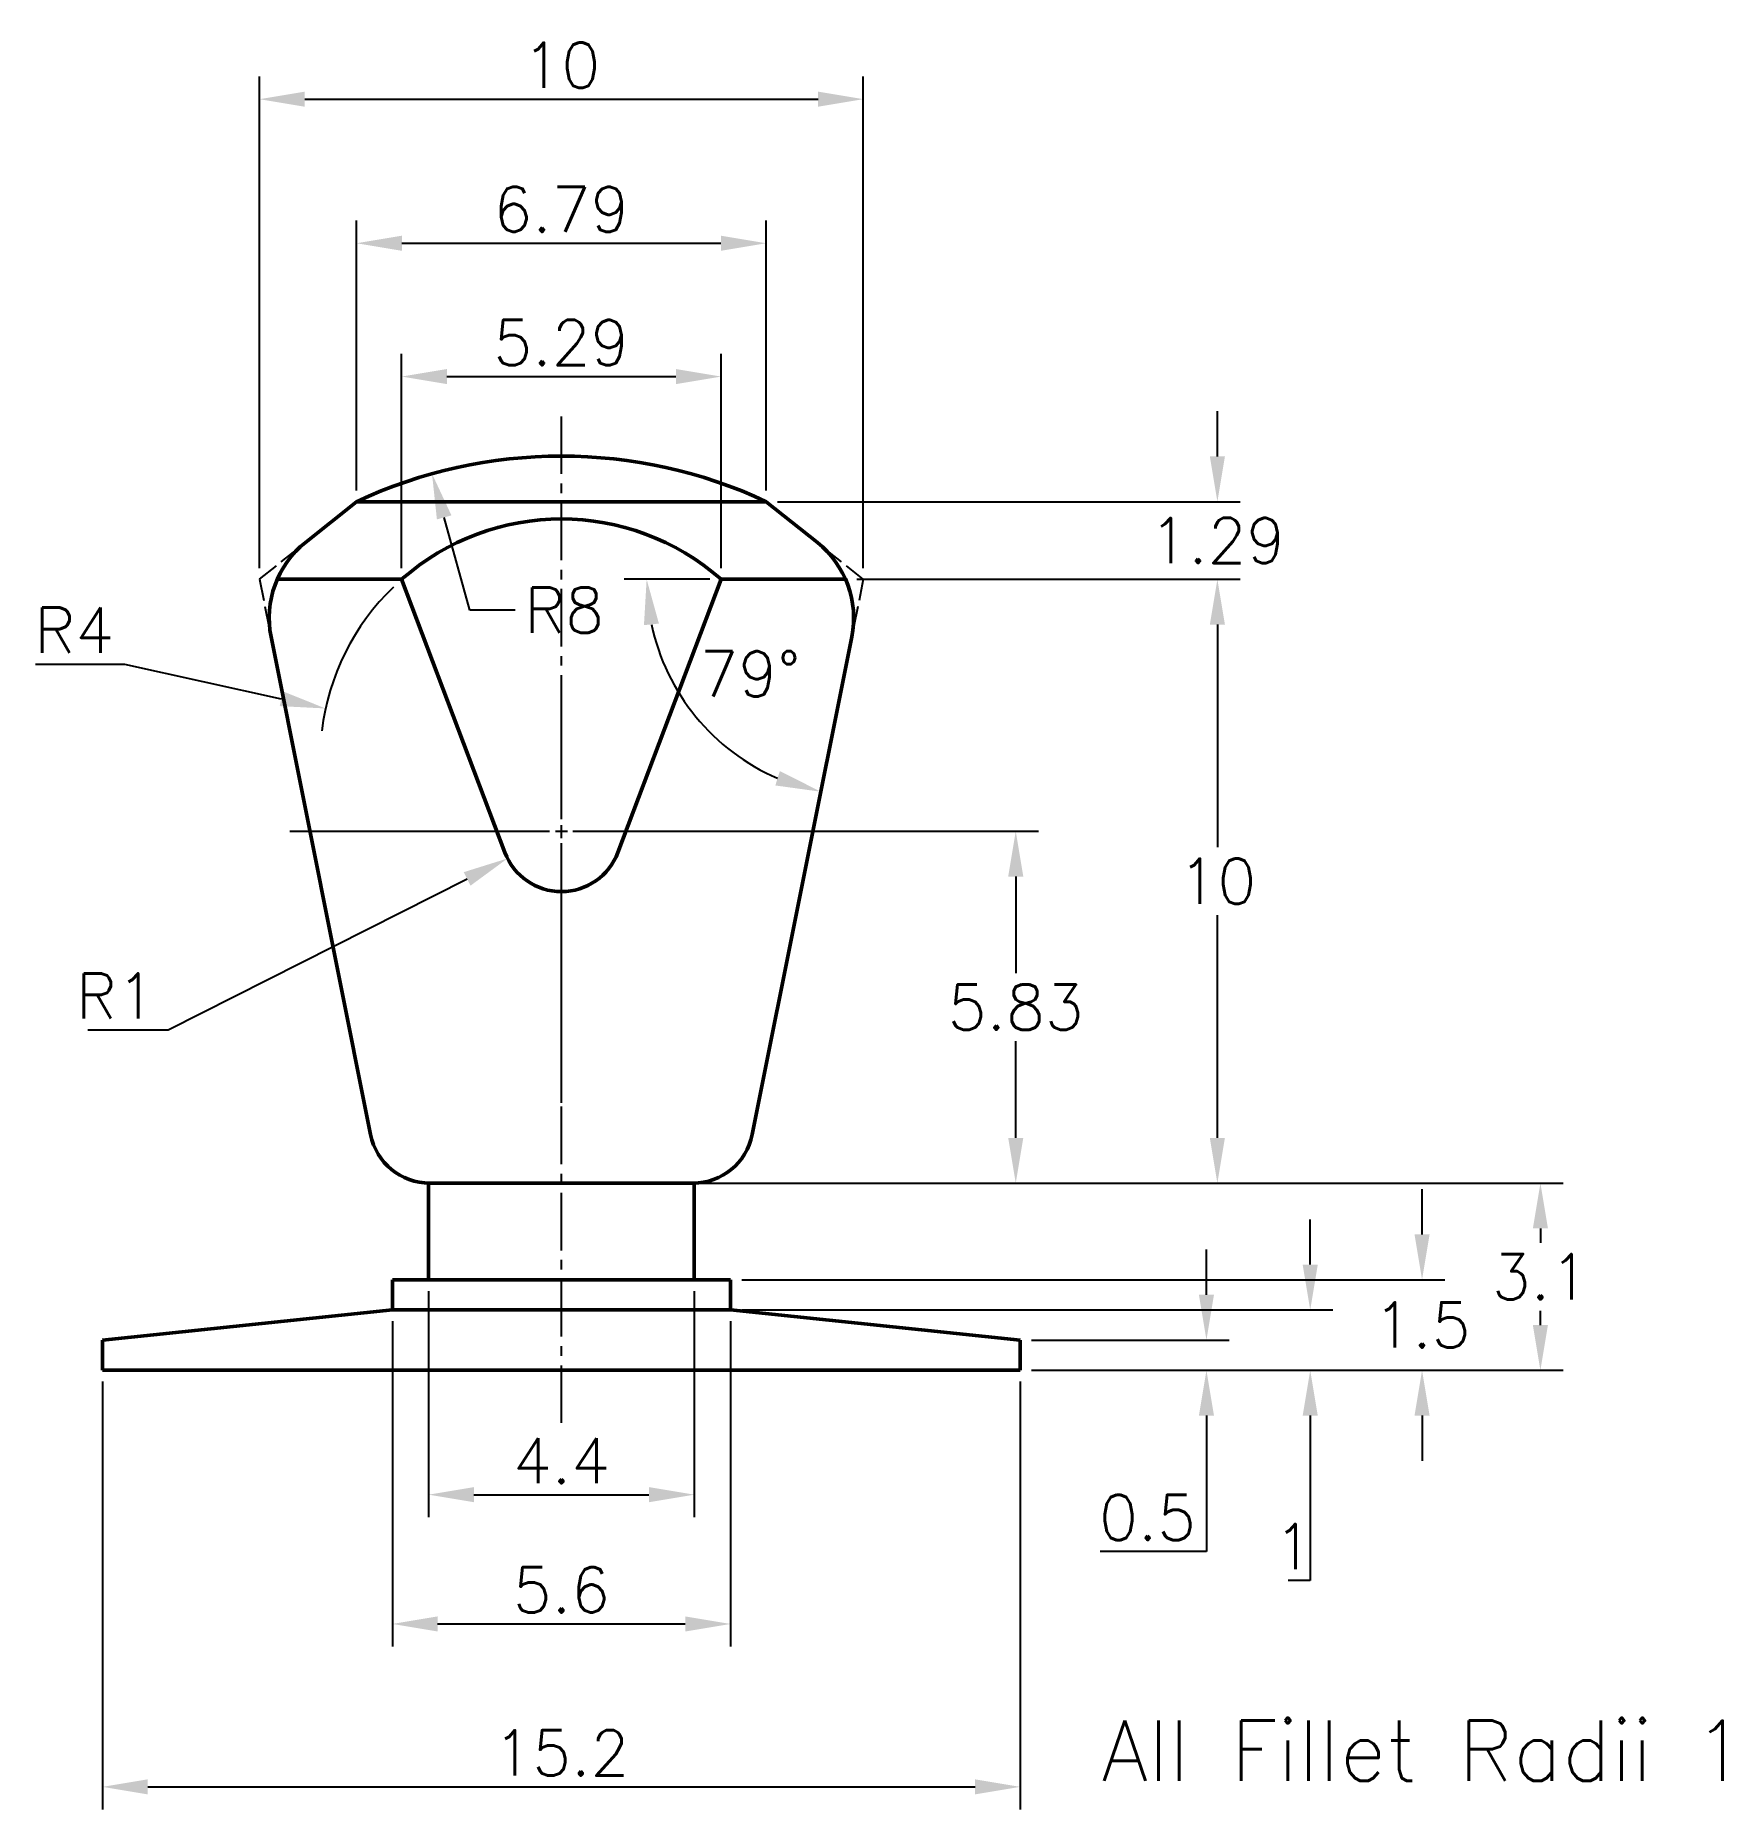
# Model space of a CAD drawing. Header units: millimetres. Extents: x 97.9 to 125.9, y 159.8 to 189.2.
import ezdxf

# ---------------------------------------------------------------- set-up
doc = ezdxf.new("R2010")
doc.units = ezdxf.units.MM
doc.linetypes.add('ACAD_ISO02W100', pattern=[15, 12, -3])
doc.linetypes.add('CENTER2', pattern=[28.575, 19.05, -3.175, 3.175, -3.175])
doc.layers.add('Dim', color=252, linetype='Continuous', transparency=0.4)
doc.layers.add('new', color=252, linetype='ACAD_ISO02W100', lineweight=50, transparency=0.6)
doc.styles.get("Standard").update_dxf_attribs({"font": 'simplex.shx'})
doc.dimstyles.new('ISO-25', dxfattribs={"dimscale": 0.3, "dimtxt": 2.5, "dimasz": 2.5, "dimexe": 1.25, "dimexo": 0.625, "dimtad": 1, "dimtih": 1, "dimtoh": 1, "dimdsep": 46, "dimtxsty": 'Standard', "dimcen": 0, "dimadec": 0, "dimazin": 0, "dimtfac": 1, "dimtofl": 0, "dimtmove": 0, "dimatfit": 3, "dimfxl": 1, "dimarcsym": 0})

# ---------------------------------------------------------------- blocks, each defined once
blk = doc.blocks.new('*D1')
at = {"layer": 'Defpoints', "color": 0, "transparency": 16777216}
for p in [(114.254, 167.595), (117.337, 167.595), (114.254, 167.095)]:
    blk.add_point(p, dxfattribs=at)
at = {"layer": 'Dim', "color": 0, "lineweight": -2, "transparency": 16777216}
for p, q in [((117.337, 168.345), (117.337, 169.095)), ((114.442, 167.595), (117.712, 167.595)), ((114.442, 167.095), (117.712, 167.095)), ((117.337, 166.345), (117.337, 164.095)), ((117.337, 164.095), (115.578, 164.095))]:
    blk.add_line(p, q, dxfattribs=at)
at = {"layer": 'Dim', "color": 0, "transparency": 16777216}
for points in [[(117.212, 168.345), (117.462, 168.345), (117.337, 167.595)], [(117.212, 166.345), (117.462, 166.345), (117.337, 167.095)]]:
    blk.add_solid(points, dxfattribs=at)
at = {"layer": 'Dim', "color": 0, "transparency": 16777216, "insert": (116.363, 164.657), "char_height": 0.75, "attachment_point": 5}
blk.add_mtext('0.5', dxfattribs=at)
blk = doc.blocks.new('*D2')
at = {"layer": 'Defpoints', "color": 0, "transparency": 16777216}
for p in [(109.454, 168.095), (119.056, 168.095), (114.254, 167.095)]:
    blk.add_point(p, dxfattribs=at)
at = {"layer": 'Dim', "color": 0, "lineweight": -2, "transparency": 16777216}
for p, q in [((119.056, 168.845), (119.056, 169.595)), ((109.642, 168.095), (119.431, 168.095)), ((114.442, 167.095), (119.431, 167.095)), ((119.056, 166.345), (119.056, 163.613)), ((119.056, 163.613), (118.69, 163.613))]:
    blk.add_line(p, q, dxfattribs=at)
at = {"layer": 'Dim', "color": 0, "transparency": 16777216}
for points in [[(118.931, 168.845), (119.181, 168.845), (119.056, 168.095)], [(118.931, 166.345), (119.181, 166.345), (119.056, 167.095)]]:
    blk.add_solid(points, dxfattribs=at)
at = {"layer": 'Dim', "color": 0, "transparency": 16777216, "insert": (118.779, 164.176), "char_height": 0.75, "attachment_point": 5}
blk.add_mtext('1', dxfattribs=at)
blk = doc.blocks.new('*D3')
at = {"layer": 'Defpoints', "color": 0, "transparency": 16777216}
for p in [(109.454, 168.595), (120.908, 168.595), (114.254, 167.095)]:
    blk.add_point(p, dxfattribs=at)
at = {"layer": 'Dim', "color": 0, "lineweight": -2, "transparency": 16777216}
for p, q in [((120.908, 169.345), (120.908, 170.095)), ((109.642, 168.595), (121.283, 168.595)), ((114.442, 167.095), (121.283, 167.095)), ((120.908, 166.345), (120.908, 165.595))]:
    blk.add_line(p, q, dxfattribs=at)
at = {"layer": 'Dim', "color": 0, "transparency": 16777216}
for points in [[(120.783, 169.345), (121.033, 169.345), (120.908, 168.595)], [(120.783, 166.345), (121.033, 166.345), (120.908, 167.095)]]:
    blk.add_solid(points, dxfattribs=at)
at = {"layer": 'Dim', "color": 0, "transparency": 16777216, "insert": (120.908, 167.845), "char_height": 0.75, "attachment_point": 5}
blk.add_mtext('1.5', dxfattribs=at)
blk = doc.blocks.new('*D4')
at = {"layer": 'Defpoints', "color": 0, "transparency": 16777216}
for p in [(108.834, 170.195), (122.868, 170.195), (114.254, 167.095)]:
    blk.add_point(p, dxfattribs=at)
at = {"layer": 'Dim', "color": 0, "lineweight": -2, "transparency": 16777216}
for p, q in [((109.022, 170.195), (123.243, 170.195)), ((122.868, 169.445), (122.868, 169.207)), ((122.868, 167.845), (122.868, 168.082)), ((114.442, 167.095), (123.243, 167.095))]:
    blk.add_line(p, q, dxfattribs=at)
at = {"layer": 'Dim', "color": 0, "transparency": 16777216}
for points in [[(122.743, 169.445), (122.993, 169.445), (122.868, 170.195)], [(122.743, 167.845), (122.993, 167.845), (122.868, 167.095)]]:
    blk.add_solid(points, dxfattribs=at)
at = {"layer": 'Dim', "color": 0, "transparency": 16777216, "insert": (122.868, 168.645), "char_height": 0.75, "attachment_point": 5}
blk.add_mtext('3.1', dxfattribs=at)
blk = doc.blocks.new('*D5')
at = {"layer": 'Defpoints', "color": 0, "transparency": 16777216}
for p in [(99.054, 167.095), (114.254, 167.095), (114.254, 160.196)]:
    blk.add_point(p, dxfattribs=at)
at = {"layer": 'Dim', "color": 0, "lineweight": -2, "transparency": 16777216}
for p, q in [((99.054, 166.907), (99.054, 159.821)), ((114.254, 166.907), (114.254, 159.821)), ((99.804, 160.196), (113.504, 160.196))]:
    blk.add_line(p, q, dxfattribs=at)
at = {"layer": 'Dim', "color": 0, "transparency": 16777216}
for points in [[(99.804, 160.321), (99.804, 160.071), (99.054, 160.196)], [(113.504, 160.321), (113.504, 160.071), (114.254, 160.196)]]:
    blk.add_solid(points, dxfattribs=at)
at = {"layer": 'Dim', "color": 0, "transparency": 16777216, "insert": (106.654, 160.758), "char_height": 0.75, "attachment_point": 5}
blk.add_mtext('15.2', dxfattribs=at)
blk = doc.blocks.new('*D6')
at = {"layer": 'Defpoints', "color": 0, "transparency": 16777216}
for p in [(103.854, 168.095), (109.454, 168.095), (109.454, 162.894)]:
    blk.add_point(p, dxfattribs=at)
at = {"layer": 'Dim', "color": 0, "lineweight": -2, "transparency": 16777216}
for p, q in [((103.854, 167.907), (103.854, 162.519)), ((109.454, 167.907), (109.454, 162.519)), ((104.604, 162.894), (108.704, 162.894))]:
    blk.add_line(p, q, dxfattribs=at)
at = {"layer": 'Dim', "color": 0, "transparency": 16777216}
for points in [[(104.604, 163.019), (104.604, 162.769), (103.854, 162.894)], [(108.704, 163.019), (108.704, 162.769), (109.454, 162.894)]]:
    blk.add_solid(points, dxfattribs=at)
at = {"layer": 'Dim', "color": 0, "transparency": 16777216, "insert": (106.654, 163.457), "char_height": 0.75, "attachment_point": 5}
blk.add_mtext('5.6', dxfattribs=at)
blk = doc.blocks.new('*D7')
at = {"layer": 'Defpoints', "color": 0, "transparency": 16777216}
for p in [(104.454, 168.595), (108.854, 168.595), (108.854, 165.035)]:
    blk.add_point(p, dxfattribs=at)
at = {"layer": 'Dim', "color": 0, "lineweight": -2, "transparency": 16777216}
for p, q in [((104.454, 168.407), (104.454, 164.66)), ((108.854, 168.407), (108.854, 164.66)), ((105.204, 165.035), (108.104, 165.035))]:
    blk.add_line(p, q, dxfattribs=at)
at = {"layer": 'Dim', "color": 0, "transparency": 16777216}
for points in [[(105.204, 165.16), (105.204, 164.91), (104.454, 165.035)], [(108.104, 165.16), (108.104, 164.91), (108.854, 165.035)]]:
    blk.add_solid(points, dxfattribs=at)
at = {"layer": 'Dim', "color": 0, "transparency": 16777216, "insert": (106.654, 165.598), "char_height": 0.75, "attachment_point": 5}
blk.add_mtext('4.4', dxfattribs=at)
blk = doc.blocks.new('*D9')
at = {"layer": 'Defpoints', "color": 0, "transparency": 16777216}
for p in [(111.47, 180.195), (117.518, 180.195), (106.654, 170.195)]:
    blk.add_point(p, dxfattribs=at)
at = {"layer": 'Dim', "color": 0, "lineweight": -2, "transparency": 16777216}
for p, q in [((111.658, 180.195), (117.893, 180.195)), ((117.518, 179.445), (117.518, 175.757)), ((117.518, 170.945), (117.518, 174.632)), ((106.842, 170.195), (117.893, 170.195))]:
    blk.add_line(p, q, dxfattribs=at)
at = {"layer": 'Dim', "color": 0, "transparency": 16777216}
for points in [[(117.393, 179.445), (117.643, 179.445), (117.518, 180.195)], [(117.393, 170.945), (117.643, 170.945), (117.518, 170.195)]]:
    blk.add_solid(points, dxfattribs=at)
at = {"layer": 'Dim', "color": 0, "transparency": 16777216, "insert": (117.518, 175.195), "char_height": 0.75, "attachment_point": 5}
blk.add_mtext('10', dxfattribs=at)
blk = doc.blocks.new('*D10')
at = {"layer": 'Defpoints', "color": 0, "transparency": 16777216}
for p in [(106.654, 176.023), (114.179, 176.023), (106.654, 170.195)]:
    blk.add_point(p, dxfattribs=at)
at = {"layer": 'Dim', "color": 0, "lineweight": -2, "transparency": 16777216}
for p, q in [((106.842, 176.023), (114.554, 176.023)), ((114.179, 175.273), (114.179, 173.672)), ((114.179, 170.945), (114.179, 172.547)), ((106.842, 170.195), (114.554, 170.195))]:
    blk.add_line(p, q, dxfattribs=at)
at = {"layer": 'Dim', "color": 0, "transparency": 16777216}
for points in [[(114.054, 175.273), (114.304, 175.273), (114.179, 176.023)], [(114.054, 170.945), (114.304, 170.945), (114.179, 170.195)]]:
    blk.add_solid(points, dxfattribs=at)
at = {"layer": 'Dim', "color": 0, "transparency": 16777216, "insert": (114.179, 173.109), "char_height": 0.75, "attachment_point": 5}
blk.add_mtext('5.83', dxfattribs=at)
blk = doc.blocks.new('*D11')
at = {"layer": 'Defpoints', "color": 0, "transparency": 16777216}
for p in [(106.654, 176.023), (105.762, 175.572)]:
    blk.add_point(p, dxfattribs=at)
at = {"layer": 'Dim', "color": 0, "lineweight": -2, "transparency": 16777216}
for p, q in [((100.142, 172.732), (105.092, 175.234)), ((98.809, 172.732), (100.142, 172.732))]:
    blk.add_line(p, q, dxfattribs=at)
at = {"layer": 'Dim', "color": 0, "transparency": 16777216}
blk.add_solid([(105.036, 175.345), (105.149, 175.122), (105.762, 175.572)], dxfattribs=at)
at = {"layer": 'Dim', "color": 0, "transparency": 16777216, "insert": (99.273, 173.294), "char_height": 0.75, "attachment_point": 5}
blk.add_mtext('R1', dxfattribs=at)
blk = doc.blocks.new('*D12')
at = {"layer": 'Defpoints', "color": 0, "transparency": 16777216}
for p in [(109.3, 183.553), (104.008, 180.195), (109.3, 180.195)]:
    blk.add_point(p, dxfattribs=at)
at = {"layer": 'Dim', "color": 0, "lineweight": -2, "transparency": 16777216}
for p, q in [((104.008, 180.382), (104.008, 183.928)), ((109.3, 180.382), (109.3, 183.928)), ((104.758, 183.553), (108.55, 183.553))]:
    blk.add_line(p, q, dxfattribs=at)
at = {"layer": 'Dim', "color": 0, "transparency": 16777216}
for points in [[(104.758, 183.678), (104.758, 183.428), (104.008, 183.553)], [(108.55, 183.678), (108.55, 183.428), (109.3, 183.553)]]:
    blk.add_solid(points, dxfattribs=at)
at = {"layer": 'Dim', "color": 0, "transparency": 16777216, "insert": (106.654, 184.116), "char_height": 0.75, "attachment_point": 5}
blk.add_mtext('5.29', dxfattribs=at)
blk = doc.blocks.new('*D13')
at = {"layer": 'Defpoints', "color": 0, "transparency": 16777216}
for p in [(102.748, 178.056), (106.654, 177.195)]:
    blk.add_point(p, dxfattribs=at)
at = {"layer": 'Dim', "color": 0, "lineweight": -2, "transparency": 16777216}
for p, q in [((97.944, 178.79), (99.417, 178.79)), ((99.417, 178.79), (102.015, 178.217))]:
    blk.add_line(p, q, dxfattribs=at)
blk.add_arc((106.654, 177.195), 4, 134.0954, 172.9452, dxfattribs=at)
at = {"layer": 'Dim', "color": 0, "transparency": 16777216}
blk.add_solid([(102.042, 178.339), (101.989, 178.095), (102.748, 178.056)], dxfattribs=at)
at = {"layer": 'Dim', "color": 0, "transparency": 16777216, "insert": (98.586, 179.352), "char_height": 0.75, "attachment_point": 5}
blk.add_mtext('R4', dxfattribs=at)
blk = doc.blocks.new('*D14')
at = {"layer": 'Defpoints', "color": 0, "transparency": 16777216}
for p in [(110.047, 181.481), (117.518, 181.481), (111.36, 180.195)]:
    blk.add_point(p, dxfattribs=at)
at = {"layer": 'Dim', "color": 0, "lineweight": -2, "transparency": 16777216}
for p, q in [((117.518, 182.231), (117.518, 182.981)), ((110.234, 181.481), (117.893, 181.481)), ((111.548, 180.195), (117.893, 180.195)), ((117.518, 179.445), (117.518, 178.695))]:
    blk.add_line(p, q, dxfattribs=at)
at = {"layer": 'Dim', "color": 0, "transparency": 16777216}
for points in [[(117.393, 182.231), (117.643, 182.231), (117.518, 181.481)], [(117.393, 179.445), (117.643, 179.445), (117.518, 180.195)]]:
    blk.add_solid(points, dxfattribs=at)
at = {"layer": 'Dim', "color": 0, "transparency": 16777216, "insert": (117.518, 180.838), "char_height": 0.75, "attachment_point": 5}
blk.add_mtext('1.29', dxfattribs=at)
blk = doc.blocks.new('*D15')
at = {"layer": 'Defpoints', "color": 0, "transparency": 16777216}
for p in [(110.047, 185.761), (103.262, 181.481), (110.047, 181.481)]:
    blk.add_point(p, dxfattribs=at)
at = {"layer": 'Dim', "color": 0, "lineweight": -2, "transparency": 16777216}
for p, q in [((103.262, 181.668), (103.262, 186.136)), ((110.047, 181.668), (110.047, 186.136)), ((104.012, 185.761), (109.297, 185.761))]:
    blk.add_line(p, q, dxfattribs=at)
at = {"layer": 'Dim', "color": 0, "transparency": 16777216}
for points in [[(104.012, 185.886), (104.012, 185.636), (103.262, 185.761)], [(109.297, 185.886), (109.297, 185.636), (110.047, 185.761)]]:
    blk.add_solid(points, dxfattribs=at)
at = {"layer": 'Dim', "color": 0, "transparency": 16777216, "insert": (106.654, 186.323), "char_height": 0.75, "attachment_point": 5}
blk.add_mtext('6.79', dxfattribs=at)
blk = doc.blocks.new('*D17')
at = {"layer": 'Defpoints', "color": 0, "transparency": 16777216}
for p in [(109.3, 180.195), (111.36, 180.195), (111.463, 179.24), (108.436, 178.609), (109.815, 170.999)]:
    blk.add_point(p, dxfattribs=at)
at = {"layer": 'Dim', "color": 0, "lineweight": -2, "transparency": 16777216}
blk.add_line((109.112, 180.195), (107.691, 180.195), dxfattribs=at)
blk.add_arc((111.654, 180.195), 3.588, 191.9996, 246.6904, dxfattribs=at)
at = {"layer": 'Dim', "color": 0, "transparency": 16777216}
for points in [[(108.021, 179.436), (108.269, 179.462), (108.066, 180.195)], [(110.272, 177.019), (110.197, 176.781), (110.951, 176.677)]]:
    blk.add_solid(points, dxfattribs=at)
at = {"layer": 'Dim', "color": 0, "transparency": 16777216, "insert": (109.779, 178.629), "char_height": 0.75, "attachment_point": 5}
blk.add_mtext('79°', dxfattribs=at)
blk = doc.blocks.new('*D20')
at = {"layer": 'Defpoints', "color": 0, "transparency": 16777216}
for p in [(111.654, 188.147), (101.654, 180.195), (111.654, 180.195)]:
    blk.add_point(p, dxfattribs=at)
at = {"layer": 'Dim', "color": 0, "lineweight": -2, "transparency": 16777216}
for p, q in [((101.654, 180.382), (101.654, 188.522)), ((111.654, 180.382), (111.654, 188.522)), ((102.404, 188.147), (110.904, 188.147))]:
    blk.add_line(p, q, dxfattribs=at)
at = {"layer": 'Dim', "color": 0, "transparency": 16777216}
for points in [[(102.404, 188.272), (102.404, 188.022), (101.654, 188.147)], [(110.904, 188.272), (110.904, 188.022), (111.654, 188.147)]]:
    blk.add_solid(points, dxfattribs=at)
at = {"layer": 'Dim', "color": 0, "transparency": 16777216, "insert": (106.654, 188.71), "char_height": 0.75, "attachment_point": 5}
blk.add_mtext('10', dxfattribs=at)
blk = doc.blocks.new('*D21')
at = {"layer": 'Defpoints', "color": 0, "transparency": 16777216}
for p in [(104.511, 181.944), (106.654, 174.236)]:
    blk.add_point(p, dxfattribs=at)
at = {"layer": 'Dim', "color": 0, "lineweight": -2, "transparency": 16777216}
for p, q in [((105.139, 179.686), (104.712, 181.221)), ((105.889, 179.686), (105.139, 179.686))]:
    blk.add_line(p, q, dxfattribs=at)
at = {"layer": 'Dim', "color": 0, "transparency": 16777216}
blk.add_solid([(104.833, 181.254), (104.592, 181.187), (104.511, 181.944)], dxfattribs=at)
at = {"layer": 'Dim', "color": 0, "transparency": 16777216, "insert": (106.701, 179.686), "char_height": 0.75, "attachment_point": 5}
blk.add_mtext('R8', dxfattribs=at)
blk = doc.blocks.new('*U25')
at = {"layer": 'new', "color": 0, "linetype": 'CENTER2', "lineweight": -3, "transparency": 16777216}
for p, q in [((0, 0.2), (0, 2.482)), ((-4.5, 0), (-0.2, 0)), ((0.2, 0), (4.5, 0)), ((0, -4.5), (0, -0.2))]:
    blk.add_line(p, q, dxfattribs=at)
at = {"layer": 'new', "color": 0, "linetype": 'Continuous', "lineweight": -3, "transparency": 16777216}
for p, q in [((-0.1, 0), (0.1, 0)), ((0, -0.1), (0, 0.1))]:
    blk.add_line(p, q, dxfattribs=at)

msp = doc.modelspace()

# ---------------------------------------------------------------- linework, layer by layer
at = {"lineweight": 50}
for p, q in [((102.415, 180.803), (103.262, 181.481)), ((103.262, 181.481), (110.047, 181.481)), ((110.894, 180.803), (110.047, 181.481)), ((101.948, 180.195), (104.008, 180.195)), ((104.008, 180.195), (105.719, 175.67)), ((107.59, 175.67), (109.3, 180.195)), ((111.36, 180.195), (109.3, 180.195)), ((101.845, 179.24), (103.493, 170.999)), ((109.815, 170.999), (111.463, 179.24)), ((104.454, 170.195), (104.454, 168.595)), ((106.654, 170.195), (104.474, 170.195)), ((106.654, 170.195), (108.834, 170.195)), ((108.854, 170.195), (108.854, 168.595)), ((104.454, 168.595), (103.854, 168.595)), ((103.854, 168.595), (103.854, 168.095)), ((104.454, 168.595), (108.854, 168.595)), ((108.854, 168.595), (109.454, 168.595)), ((109.454, 168.595), (109.454, 168.095)), ((103.854, 168.095), (99.054, 167.595)), ((103.854, 168.095), (109.454, 168.095)), ((109.454, 168.095), (114.254, 167.595)), ((99.054, 167.595), (99.054, 167.095)), ((114.254, 167.595), (114.254, 167.095)), ((99.054, 167.095), (106.654, 167.095)), ((114.254, 167.095), (106.654, 167.095))]:
    msp.add_line(p, q, dxfattribs=at)
for centre, radius, start, end in [((106.654, 174.236), 8, 64.9077, 115.0923), ((106.654, 177.195), 4, 48.5904, 131.4096), ((103.414, 179.554), 1.6, 128.6598, 191.3099), ((109.894, 179.554), 1.6, 348.6901, 51.3402), ((106.654, 176.023), 1, 200.7048, 339.2952), ((104.474, 171.195), 1, 191.3099, 270), ((108.834, 171.195), 1, 270, 348.6901)]:
    msp.add_arc(centre, radius, start, end, dxfattribs=at)
at = {"layer": 'Dim', "linetype": 'ACAD_ISO02W100', "ltscale": 0.03}
for p, q in [((101.654, 180.195), (102.415, 180.803)), ((111.654, 180.195), (110.894, 180.803)), ((101.654, 180.195), (101.845, 179.24)), ((111.654, 180.195), (111.463, 179.24))]:
    msp.add_line(p, q, dxfattribs=at)
at = {"layer": 'new', "linetype": 'CENTER2', "lineweight": -3, "ltscale": 0.05}
msp.add_line((106.654, 166.224), (106.654, 182.91), dxfattribs=at)

# ---------------------------------------------------------------- block references
at = {"layer": 'new', "linetype": 'CENTER2', "lineweight": -3}
msp.add_blockref('*U25', (106.654, 176.023), dxfattribs=at)

# ---------------------------------------------------------------- texts
at = {"layer": 'new', "lineweight": -3, "insert": (115.599, 161.295), "char_height": 1, "attachment_point": 1}
msp.add_mtext_dynamic_manual_height_columns('All Fillet Radii 1', width=23.78377, gutter_width=12.5, heights=[0], dxfattribs=at)

# ---------------------------------------------------------------- dimensions: what is measured, and where the dimension line sits
at = {"layer": 'Dim'}
for base, p1, p2, picture, middle in [((111.654, 188.147), (101.654, 180.195), (111.654, 180.195), '*D20', (106.654, 188.71)), ((110.0468, 185.7607), (103.2615, 181.4808), (110.0468, 181.4808), '*D15', (106.6541, 186.3232)), ((109.3, 183.553), (104.008, 180.195), (109.3, 180.195), '*D12', (106.654, 184.116))]:
    dim = msp.add_linear_dim(base=base, p1=p1, p2=p2, dimstyle='ISO-25', dxfattribs=at)
    dim.commit()
    dim.dimension.update_dxf_attribs({"geometry": picture, "text_midpoint": middle})
for base, p1, p2, picture, middle in [((117.518, 181.481), (111.36, 180.195), (110.047, 181.481), '*D14', (117.518, 180.838)), ((117.518, 180.195), (106.654, 170.195), (111.47, 180.195), '*D9', (117.518, 175.195)), ((114.179, 176.023), (106.654, 170.195), (106.654, 176.023), '*D10', (114.179, 173.109))]:
    dim = msp.add_linear_dim(base=base, p1=p1, p2=p2, angle=90, dimstyle='ISO-25', dxfattribs=at)
    dim.commit()
    dim.dimension.update_dxf_attribs({"geometry": picture, "text_midpoint": middle})
for center, mpoint, picture, middle in [((106.654, 174.236), (104.511, 181.944), '*D21', (106.701, 179.686)), ((106.654, 177.195), (102.748, 178.056), '*D13', (99.417, 178.79)), ((106.654, 176.023), (105.762, 175.572), '*D11', (99.273, 172.732))]:
    dim = msp.add_radius_dim(center=center, mpoint=mpoint, dimstyle='ISO-25', dxfattribs=at)
    dim.commit()
    dim.dimension.update_dxf_attribs({"geometry": picture, "text_midpoint": middle, "dimtype": 164})
dim = msp.add_angular_dim_2l(base=(108.436, 178.609), line1=((111.36, 180.195), (109.3, 180.195)), line2=((109.815, 170.999), (111.463, 179.24)), dimstyle='ISO-25', override={"dimtmove": 2}, dxfattribs=at)
dim.commit()
dim.dimension.update_dxf_attribs({"geometry": '*D17', "text_midpoint": (109.779, 178.629), "dimtype": 162})
for base, p2, picture, middle in [((122.868, 170.195), (108.834, 170.195), '*D4', (122.868, 168.645)), ((120.908, 168.595), (109.454, 168.595), '*D3', (120.908, 167.845)), ((119.056, 168.095), (109.454, 168.095), '*D2', (118.779, 163.613)), ((117.337, 167.595), (114.254, 167.595), '*D1', (116.363, 164.095))]:
    dim = msp.add_linear_dim(base=base, p1=(114.254, 167.095), p2=p2, angle=90, dimstyle='ISO-25', dxfattribs=at)
    dim.commit()
    dim.dimension.update_dxf_attribs({"geometry": picture, "text_midpoint": middle, "dimtype": 160})
for base, p1, p2, picture, middle in [((108.854, 165.035), (104.454, 168.595), (108.854, 168.595), '*D7', (106.654, 165.035)), ((109.454, 162.894), (103.854, 168.095), (109.454, 168.095), '*D6', (106.654, 162.894)), ((114.254, 160.196), (99.054, 167.095), (114.254, 167.095), '*D5', (106.654, 160.196))]:
    dim = msp.add_linear_dim(base=base, p1=p1, p2=p2, dimstyle='ISO-25', dxfattribs=at)
    dim.commit()
    dim.dimension.update_dxf_attribs({"geometry": picture, "text_midpoint": middle, "dimtype": 160})

doc.saveas('drawing.dxf')
